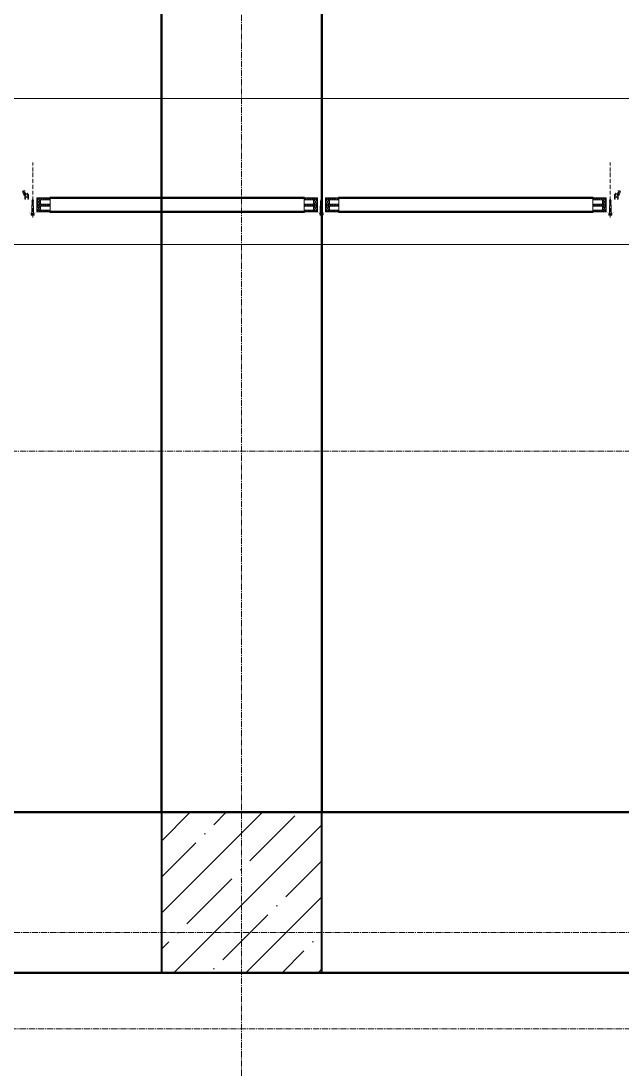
# Model space of a CAD drawing. Header units: millimetres. Extents: x -7155 to 483283, y -227682 to 148426.
# Drawn here: x 38912 to 40786, y 68275 to 71541 of the extents above; entities that cross this region are included whole.
import ezdxf

# ---------------------------------------------------------------- set-up
doc = ezdxf.new("R2010")
doc.units = ezdxf.units.MM
for name, pattern in [('ACAD_ISO10W100', [18, 12, -3, 0, -3]), ('CENTER2', [28.575, 19.05, -3.175, 3.175, -3.175]), ('HIDDEN2', [4.7625, 3.175, -1.5875])]:
    doc.linetypes.add(name, pattern=pattern)
for name, color, linetype, lineweight in [('Al', 59, 'Continuous', 13), ('Cen', 1, 'CENTER2', 13), ('OSN', 7, 'Continuous', 0), ('АР_Колонны', 70, 'Continuous', 30), ('АР_Стены ЖБ', 7, 'Continuous', 30), ('АР_Стены_Стекло', 4, 'Continuous', 13), ('АР_Штриховка', 8, 'Continuous', 0), ('Витражные конструкции', 252, 'Continuous', 15), ('Оси', 1, 'ACAD_ISO10W100', 13)]:
    doc.layers.add(name, color=color, linetype=linetype, lineweight=lineweight)
doc.layers.add('АР_Оси_РД_100', color=7, linetype='Continuous', lineweight=0, true_color=0x525252)
doc.layers.add('РД_Оси_100', color=7, linetype='Continuous', lineweight=0, true_color=0x525252)
doc.layers.add('КР_Балки-0.5', color=60, linetype='Continuous', lineweight=50, plot=False)
doc.layers.add('РД_Витраж_проем', color=80, linetype='Continuous', lineweight=0, plot=False)

# ---------------------------------------------------------------- blocks, each defined once
blk = doc.blocks.new('СОШ_2200_АР_ОСИ_М100_28.05.24')
at = {"layer": 'АР_Оси_РД_100', "linetype": 'CENTER2'}
blk.add_line((39600, -6155), (39600, 139938.679), dxfattribs=at)
for points in [[(119910, 70200), (-5954.958, 70200)], [(95715.503, 68700), (-5454.958, 68700), (-5954.958, 68850)], [(78274.959, 68400), (-5454.958, 68400), (-5954.958, 68250)]]:
    blk.add_lwpolyline(points, dxfattribs=at)
blk = doc.blocks.new('VS_5i5x45')
for p, q in [((-5.1, 3.9), (-4.7, 4.5)), ((-5.1, -3.9), (-5.1, 3.9)), ((-5.1, 0), (-5.1, 3.9)), ((-5.1, 0), (-5.1, -3.9)), ((-1.4, 4.5), (-4.7, 4.5)), ((-1.4, 2.7), (-4.7, 2.7)), ((-1.4, 2.7), (-3.2, 2.7)), ((-1.1, 5), (-1.4, 4.5)), ((-1.1, 5), (-0.5, 5)), ((-1.1, 0), (-1.1, 5)), ((-1.1, 0), (-1.1, -5)), ((-0.5, 5), (-0.5, 0)), ((-0.5, 2.7), (23.8, 2.7)), ((-0.5, -5), (-0.5, 0)), ((23.8, 2.7), (24.7, -2.8)), ((24.1, 1.8), (23.8, 2.7)), ((24.1, 1.8), (25, -1.8)), ((24.1, 1.8), (25.4, 1.8)), ((25.4, 1.8), (25.6, 2.7)), ((25.4, 1.8), (26.3, -1.8)), ((25.6, 2.7), (26.5, -2.8)), ((25.9, 1.8), (25.6, 2.7)), ((25.9, 1.8), (26.8, -1.8)), ((25.9, 1.8), (27.2, 1.8)), ((27.2, 1.8), (27.4, 2.7)), ((27.2, 1.8), (28.1, -1.8)), ((27.4, 2.7), (28.3, -2.8)), ((27.7, 1.8), (27.4, 2.7)), ((27.7, 1.8), (28.6, -1.8)), ((27.7, 1.8), (29, 1.8)), ((29, 1.8), (29.2, 2.7)), ((29, 1.8), (29.9, -1.8)), ((29.2, 2.7), (30.1, -2.8)), ((29.5, 1.8), (29.2, 2.7)), ((29.5, 1.8), (30.4, -1.8)), ((29.5, 1.8), (30.8, 1.8)), ((30.8, 1.8), (31, 2.7)), ((30.8, 1.8), (31.7, -1.8)), ((31, 2.7), (31.9, -2.8)), ((31.3, 1.8), (31, 2.7)), ((31.3, 1.8), (32.2, -1.8)), ((31.3, 1.8), (32.6, 1.8)), ((32.6, 1.8), (32.8, 2.7)), ((32.6, 1.8), (33.5, -1.8)), ((32.8, 2.7), (33.7, -2.8)), ((33.1, 1.8), (32.8, 2.7)), ((33.1, 1.8), (34, -1.8)), ((33.1, 1.8), (34.4, 1.8)), ((34.4, 1.8), (34.6, 2.7)), ((34.4, 1.8), (35.3, -1.8)), ((34.6, 2.7), (35.5, -2.8)), ((34.9, 1.8), (34.6, 2.7)), ((34.9, 1.8), (35.8, -1.8)), ((34.9, 1.8), (36.2, 1.8)), ((36.2, 1.8), (36.4, 2.7)), ((36.2, 1.8), (37.1, -1.8)), ((36.4, 2.7), (37.3, -2.8)), ((36.7, 1.8), (36.4, 2.7)), ((36.7, 1.8), (37.6, -1.8)), ((36.7, 1.8), (38, 1.8)), ((38, 1.8), (38.2, 2.7)), ((38, 1.8), (38.9, -1.8)), ((38.2, 2.7), (39.1, -2.8)), ((38.5, 1.8), (38.2, 2.7)), ((38.5, 1.8), (39.4, -1.8)), ((38.5, 1.8), (39.8, 1.8)), ((39.8, 1.8), (40, 2.7)), ((39.8, 1.8), (40.6, -1.7)), ((40, 2.7), (40.9, -2.6)), ((40.3, 1.8), (40, 2.7)), ((40.3, 1.8), (41.7, 1.2)), ((40.3, 1.8), (41.1, -1.5)), ((41.7, 1.2), (41.9, 2.1)), ((41.7, 1.2), (42.3, -1)), ((42.3, 0.9), (41.9, 2.1)), ((41.9, 2.1), (42.6, -1.9)), ((42.3, 0.9), (44.5, 0)), ((42.3, 0.9), (42.7, -0.8)), ((42.7, -0.8), (44.5, 0)), ((-5.1, -3.9), (-4.7, -4.5)), ((-1.4, -2.8), (-4.7, -2.8)), ((-1.4, -4.5), (-4.7, -4.5)), ((-1.1, -5), (-1.4, -4.5)), ((-1.1, -5), (-0.5, -5)), ((-0.5, -2.8), (24.7, -2.8)), ((25, -1.8), (24.7, -2.8)), ((25, -1.8), (26.3, -1.8)), ((26.3, -1.8), (26.5, -2.8)), ((26.8, -1.8), (26.5, -2.8)), ((26.8, -1.8), (28.1, -1.8)), ((28.1, -1.8), (28.3, -2.8)), ((28.6, -1.8), (28.3, -2.8)), ((28.6, -1.8), (29.9, -1.8)), ((29.9, -1.8), (30.1, -2.8)), ((30.4, -1.8), (30.1, -2.8)), ((30.4, -1.8), (31.7, -1.8)), ((31.7, -1.8), (31.9, -2.8)), ((32.2, -1.8), (31.9, -2.8)), ((32.2, -1.8), (33.5, -1.8)), ((33.5, -1.8), (33.7, -2.8)), ((34, -1.8), (33.7, -2.8)), ((34, -1.8), (35.3, -1.8)), ((35.3, -1.8), (35.5, -2.8)), ((35.8, -1.8), (35.5, -2.8)), ((35.8, -1.8), (37.1, -1.8)), ((37.1, -1.8), (37.3, -2.8)), ((37.6, -1.8), (37.3, -2.8)), ((37.6, -1.8), (38.9, -1.8)), ((38.9, -1.8), (39.1, -2.8)), ((39.4, -1.8), (39.1, -2.8)), ((39.4, -1.8), (40.3, -1.8)), ((40.3, -1.8), (40.6, -1.7)), ((40.6, -1.7), (40.9, -2.6)), ((41.1, -1.5), (40.9, -2.6)), ((41.1, -1.5), (42.3, -1)), ((42.3, -1), (42.6, -1.9)), ((42.7, -0.8), (42.6, -1.9))]:
    blk.add_line(p, q)
for centre, radius, start, end in [((-3.5, 3.6), 1.48, 144.0604, 216.6704), ((5.5, 0.4), 10.5, 166.9324, 182.0307), ((6.1, 0), 7.97, 159.8247, 200.1753), ((-0.8, 3.6), 1.07, 125.3093, 234.6907), ((5.5, -0.4), 10.5, 177.9693, 193.0676), ((-3.5, -3.6), 1.48, 143.3296, 215.9396), ((-0.8, -3.6), 1.07, 125.3093, 234.6907)]:
    blk.add_arc(centre, radius, start, end)
blk = doc.blocks.new('ВС 5.5х45')
at = {"rotation": 180}
blk.add_blockref('VS_5i5x45', (-0.5, 0), dxfattribs=at)
blk = doc.blocks.new('Стекло 6 мм разрез')
at = {"layer": 'Al'}
for p, q in [((-3, -41.9), (-3, 0)), ((3, -41.9), (3, 0))]:
    blk.add_line(p, q, dxfattribs=at)
at = {"layer": 'Al', "ltscale": 4}
blk.add_line((3, 0), (-3, 0), dxfattribs=at)
at = {"layer": 'Al', "color": 5, "linetype": 'Continuous'}
for p, q in [((-1.4, -5.4), (1.4, -2.5)), ((-1.4, -11), (1.4, -8.2)), ((-1.4, -16.7), (1.4, -13.9)), ((-1.4, -22.4), (1.4, -19.6)), ((-1.4, -28.1), (1.4, -25.2)), ((-1.4, -33.7), (1.4, -30.9)), ((-1.1, -3.9), (0, -2.8)), ((-1.1, -9.6), (0, -8.5)), ((-1.1, -15.3), (0, -14.2)), ((-1.1, -21), (0, -19.8)), ((-1.1, -26.6), (0, -25.5)), ((-1.1, -32.3), (0, -31.2)), ((0, -5.1), (1.1, -3.9)), ((0, -10.8), (1.1, -9.6)), ((0, -16.4), (1.1, -15.3)), ((0, -22.1), (1.1, -21)), ((0, -27.8), (1.1, -26.6)), ((0, -33.5), (1.1, -32.3)), ((-1.4, -39.4), (1.4, -36.6)), ((-1.1, -38), (0, -36.9)), ((0, -39.1), (1.1, -38))]:
    blk.add_line(p, q, dxfattribs=at)
blk = doc.blocks.new('СПД 44 6+6+6')
at = {"layer": 'Al', "ltscale": 4}
for p, q in [((6, 0), (20, -12)), ((6, -12), (20, 0)), ((26, 0), (38, -12)), ((26, -12), (38, 0))]:
    blk.add_line(p, q, dxfattribs=at)
for points in [[(6, 0), (20, 0), (20, -12), (6, -12)], [(26, 0), (38, 0), (38, -12), (26, -12)]]:
    blk.add_lwpolyline(points, close=True, dxfattribs=at)
at = {"layer": 'Cen', "ltscale": 5}
blk.add_line((47, -41.9), (-3, -41.9), dxfattribs=at)
at = {"layer": 'Al', "ltscale": 4}
for p in [(3, 0), (23, 0), (41, 0)]:
    blk.add_blockref('Стекло 6 мм разрез', p, dxfattribs=at)
blk = doc.blocks.new('tpu004MM')
blk.add_lwpolyline([(4, -6.3, -1), (4.4, -7.3), (2.7, -7.9, 0.315299), (2.5, -8.1), (2.5, -8.5, -0.8391), (1.3, -8.7), (-1.2, -1.7, -0.520567), (-1, -1.4), (-0.2, -1.4, 0.414214), (0, -1.2), (0, 1.1, 0.520567), (-0.7, 1.5), (-1.5, 1.2, -0.414214), (-1.8, 1.4), (-2.3, 2.8, -0.414214), (-2.2, 3.1), (0.4, 4.1, -0.067914), (0.5, 4.1), (5.7, 4.5, -0.87281), (5.8, 3.9), (2.7, 2.8, 0.315299), (2.5, 2.5), (2.5, -1.2, 0.520567), (2.8, -1.4), (5.3, -0.5, -1), (5.7, -1.5), (2.7, -2.6, 0.315299), (2.5, -2.8), (2.5, -6.5, 0.520567), (2.8, -6.8)], format="xyb", close=True)
blk = doc.blocks.new('РУ-65.02')
at = {"layer": 'OSN', "xscale": -1}
blk.add_blockref('tpu004MM', (0, 0), dxfattribs=at)
blk = doc.blocks.new('ТПУ-032-14')
at = {"color": 191}
for p, q in [((-12, 0), (-12, -14)), ((-9.8, 0), (-12, 0)), ((-8.5, 4.4), (-10, 2.1)), ((-10, 1.9), (-9.6, 1.6)), ((-9.5, 1.4), (-9.5, 0.2)), ((-8, -1.2), (-8, 4.2)), ((-4, 4.2), (-4, -1.2)), ((-2, 2.1), (-3.5, 4.4)), ((-2.5, 0.2), (-2.5, 1.4)), ((-2.4, 1.6), (-2, 1.9)), ((0, 0), (-2.3, 0)), ((0, -14), (0, 0)), ((-12, -14), (-10.6, -14)), ((-10.5, -5.8), (-10.5, -1.8)), ((-10.5, -12.2), (-10.5, -9.9)), ((-10.4, -13.9), (-9.6, -13.1)), ((-10.3, -9.6), (-6.1, -8.5)), ((-10.2, -1.5), (-8.2, -1.5)), ((-9.8, -12.5), (-10.2, -12.5)), ((-9.5, -12.9), (-9.5, -12.8)), ((-6.1, -5.9), (-9.2, -6.8)), ((-2.8, -6.8), (-5.9, -5.9)), ((-5.9, -8.5), (-1.7, -9.6)), ((-3.8, -1.5), (-1.8, -1.5)), ((-2.5, -12.8), (-2.5, -12.9)), ((-2.4, -13.1), (-1.6, -13.9)), ((-1.8, -12.5), (-2.3, -12.5)), ((-1.5, -1.8), (-1.5, -5.8)), ((-1.5, -9.9), (-1.5, -12.2)), ((-1.4, -14), (0, -14))]:
    blk.add_line(p, q, dxfattribs=at)
for centre, start, end in [((-9.8, 2), 146.3099, 216.6158), ((-8.2, 4.2), 0, 146.3099), ((-3.8, 4.2), 33.6901, 180), ((-2.3, 2), 323.3842, 33.6901), ((-10.6, -13.8), 270, 315), ((-9.8, -12.8), 0, 90), ((-9.8, -12.9), 315, 0), ((-8.2, -1.2), 270, 0), ((-6, -6.2), 75, 105), ((-3.8, -1.2), 180, 270), ((-2.3, -12.8), 90, 180), ((-2.3, -12.9), 180, 225), ((-1.4, -13.8), 225, 270)]:
    blk.add_arc(centre, 0.25, start, end, dxfattribs=at)
at = {"color": 191, "extrusion": (0, 0, -1)}
for centre, radius, start, end in [((9.7, 0.2), 0.25, 180, 270), ((9.7, 1.4), 0.25, 127.9045, 180), ((2.3, 1.4), 0.25, 0, 52.0955), ((2.3, 0.2), 0.25, 270, 0), ((10.2, -1.8), 0.25, 0, 90), ((9.5, -5.8), 1, 255, 0), ((10.2, -9.9), 0.25, 0, 75), ((10.2, -12.2), 0.25, 270, 0), ((6, -8.8), 0.25, 75, 105), ((2.5, -5.8), 1, 180, 285), ((1.7, -1.8), 0.25, 90, 180), ((1.7, -12.2), 0.25, 180, 270), ((1.7, -9.9), 0.25, 105, 180)]:
    blk.add_arc(centre, radius, start, end, dxfattribs=at)

msp = doc.modelspace()

# ---------------------------------------------------------------- hatches: boundary and pattern name
at = {"layer": 'АР_Штриховка', "linetype": 'Continuous', "lineweight": 5, "true_color": 0x000000}
h = msp.add_hatch(dxfattribs=at)
h.set_pattern_fill('ANSI35', color=18, scale=25, style=0)
h.paths.add_polyline_path([(39350, 68575), (39850, 68575), (39850, 69075), (39350, 69075)], flags=0)

# ---------------------------------------------------------------- linework, layer by layer
at = {"color": 18, "true_color": 0x000000, "const_width": 0.6}
msp.add_lwpolyline([(39876.8, 70945.7), (39859.4, 70945.7), (39853.8, 70943.4), (39843.2, 70943.4), (39837, 70945.7), (39821, 70945.7)], dxfattribs=at)
at = {"layer": 'Al', "color": 18, "ltscale": 4, "true_color": 0x000000}
msp.add_line((39849, 70982), (39849, 70928.3), dxfattribs=at)
at = {"layer": 'АР_Колонны', "color": 18, "linetype": 'HIDDEN2', "lineweight": 25, "true_color": 0x000000}
for p, q in [((39350, 69075), (39850, 69075)), ((39350, 68575), (39350, 69075)), ((39850, 69075), (39850, 68575)), ((39850, 68575), (39350, 68575))]:
    msp.add_line(p, q, dxfattribs=at)
at = {"layer": 'АР_Колонны', "color": 18, "linetype": 'Continuous', "lineweight": 30, "true_color": 0x000000}
for p, q in [((39850, 69075), (39350, 69075)), ((39350, 69075), (39350, 68575)), ((39850, 68575), (39850, 69075)), ((39350, 68575), (39850, 68575))]:
    msp.add_line(p, q, dxfattribs=at)
at = {"layer": 'АР_Стены ЖБ', "color": 18, "linetype": 'Continuous', "lineweight": 40, "true_color": 0x000000}
for p, q in [((39850, 69075), (39350, 69075)), ((39350, 69075), (39350, 68575)), ((39850, 68575), (39850, 69075)), ((39350, 68575), (39850, 68575))]:
    msp.add_line(p, q, dxfattribs=at)
at = {"layer": 'АР_Стены_Стекло', "color": 18, "lineweight": 50, "true_color": 0x000000}
for p, q in [((39794.6, 70990), (39003.5, 70990)), ((40694.6, 70990), (39903.4, 70990)), ((39794.6, 70946), (39003.5, 70946)), ((40694.6, 70946), (39903.4, 70946))]:
    msp.add_line(p, q, dxfattribs=at)
at = {"layer": 'Витражные конструкции', "color": 18, "true_color": 0x000000, "const_width": 0.6}
for points in [[(38921.2, 70945.7), (38938.6, 70945.7), (38944.2, 70943.4), (38954.8, 70943.4), (38961, 70945.7), (38977, 70945.7)], [(40776.8, 70945.7), (40759.4, 70945.7), (40753.8, 70943.4), (40743.2, 70943.4), (40737, 70945.7), (40721, 70945.7)]]:
    msp.add_lwpolyline(points, dxfattribs=at)
at = {"layer": 'КР_Балки-0.5', "color": 18, "ltscale": 200, "true_color": 0x000000}
for p, q in [((39350, 69075), (39350, 82950)), ((39350, 69075), (39350, 82950)), ((39850, 82950), (39850, 69075)), ((39850, 82950), (39850, 69075)), ((27800, 69075), (45400, 69075)), ((27800, 69075), (45400, 69075)), ((39850, 69075), (39350, 69075)), ((39850, 69075), (39350, 69075)), ((45400, 68575), (27800, 68575)), ((45400, 68575), (27800, 68575))]:
    msp.add_line(p, q, dxfattribs=at)
at = {"layer": 'Оси', "color": 18, "true_color": 0x000000}
for p, q in [((38949, 70982), (38949, 71100)), ((39849, 70982), (39849, 71100)), ((40749, 70982), (40749, 71100)), ((38949, 70976), (38949, 70928.3)), ((40749, 70976), (40749, 70928.3))]:
    msp.add_line(p, q, dxfattribs=at)
at = {"layer": 'РД_Витраж_проем', "color": 18, "linetype": 'Continuous', "lineweight": 0, "true_color": 0x000000}
for p, q in [((44500, 71300), (28700, 71300)), ((44500, 70845), (28700, 70845))]:
    msp.add_line(p, q, dxfattribs=at)

# ---------------------------------------------------------------- block references
at = {"color": 18, "true_color": 0x000000, "xscale": -1}
msp.add_blockref('РУ-65.02', (38919.8, 71007.5), dxfattribs=at)
at = {"color": 18, "true_color": 0x000000}
msp.add_blockref('РУ-65.02', (40778.3, 71007.5), dxfattribs=at)
at = {"color": 18, "ltscale": 25, "true_color": 0x000000, "rotation": 270}
msp.add_blockref('ВС 5.5х45', (39849, 70940.8), dxfattribs=at)
at = {"layer": 'Al', "color": 18, "ltscale": 4, "true_color": 0x000000, "xscale": -1}
msp.add_blockref('ТПУ-032-14', (38924, 71000), dxfattribs=at)
at = {"layer": 'Al', "color": 18, "ltscale": 4, "true_color": 0x000000, "xscale": -1, "rotation": 90}
for p in [(38961.5, 70990), (39861.5, 70990)]:
    msp.add_blockref('СПД 44 6+6+6', p, dxfattribs=at)
at = {"layer": 'Al', "color": 18, "ltscale": 4, "true_color": 0x000000, "rotation": 270}
for p in [(39836.5, 70990), (40736.5, 70990)]:
    msp.add_blockref('СПД 44 6+6+6', p, dxfattribs=at)
at = {"layer": 'Al', "color": 18, "ltscale": 4, "true_color": 0x000000}
msp.add_blockref('ТПУ-032-14', (40774, 71000), dxfattribs=at)
at = {"layer": 'Витражные конструкции', "color": 18, "ltscale": 25, "true_color": 0x000000, "xscale": -1, "rotation": 270}
msp.add_blockref('VS_5i5x45', (38949, 70941.3), dxfattribs=at)
at = {"layer": 'Витражные конструкции', "color": 18, "ltscale": 25, "true_color": 0x000000, "rotation": 89.99999999999999}
msp.add_blockref('VS_5i5x45', (40749, 70941.3), dxfattribs=at)
at = {"layer": 'РД_Оси_100'}
msp.add_blockref('СОШ_2200_АР_ОСИ_М100_28.05.24', (0, 0), dxfattribs=at)

doc.saveas('drawing.dxf')
